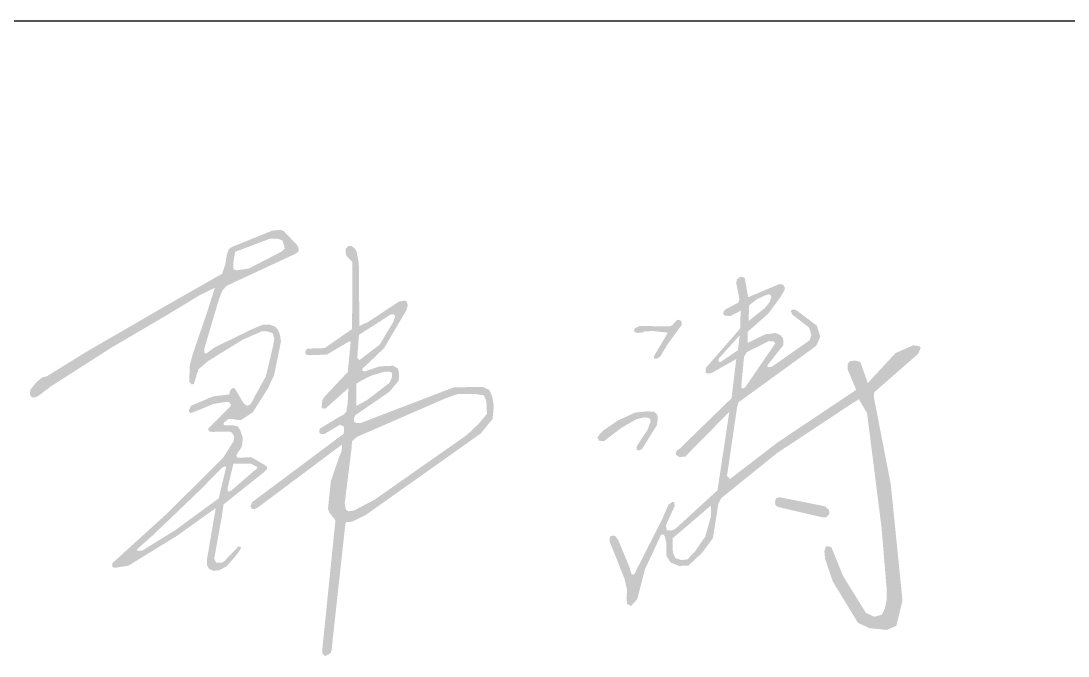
# Model space of a CAD drawing. Header units: inches. Extents: x -1293886 to -986005, y -15154 to 203628.
# Drawn here: x -1215054 to -1213902, y 90328 to 91027 of the extents above; entities that cross this region are included whole.
import ezdxf

# ---------------------------------------------------------------- set-up
doc = ezdxf.new("R2010")
doc.units = ezdxf.units.IN
doc.header["$LTSCALE"] = 100
doc.header["$MEASUREMENT"] = 0
doc.layers.get('0').update_dxf_attribs({"color": 252})
doc.layers.add('TK', color=142, linetype='Continuous')

# ---------------------------------------------------------------- blocks, each defined once
blk = doc.blocks.new('A$C05385F37')
at = {"layer": 'TK'}
blk.add_line((-8000, -27400), (-1000, -27400), dxfattribs=at)

msp = doc.modelspace()

# ---------------------------------------------------------------- hatches: boundary and pattern name
h = msp.add_hatch(color=1)
h.set_gradient(color1=(255, 0, 0), color2=(219, 0, 0), one_color=1, tint=0.43)
h.paths.add_polyline_path([(-1214219.7, 90503), (-1214169.3, 90492.9), (-1214164.9, 90489), (-1214164.4, 90484.5), (-1214167.8, 90480.9), (-1214171.9, 90480.7), (-1214220.9, 90492.1), (-1214223.8, 90494.2), (-1214224.2, 90496.5), (-1214224, 90499.8), (-1214223, 90501.6)], flags=17)
h.paths.add_polyline_path([(-1214294.6, 90493.9), (-1214334.2, 90460.1), (-1214336.8, 90457.9), (-1214336.9, 90444.5), (-1214336.2, 90440.5), (-1214333.6, 90435.6), (-1214327.1, 90433.7), (-1214320.7, 90434.5), (-1214312.4, 90443.2), (-1214301.1, 90459.5), (-1214294.8, 90482)], flags=16)
h.paths.add_polyline_path([(-1214255.2, 90662.7), (-1214237.4, 90671.5), (-1214231.1, 90674.7), (-1214226, 90674.5), (-1214224, 90672.3), (-1214249.8, 90634.5), (-1214254.8, 90627.2), (-1214257.2, 90623.7), (-1214259.7, 90622.6), (-1214261.6, 90623.6), (-1214258.4, 90657.6)], flags=16)
h.paths.add_polyline_path([(-1214252.8, 90714.2), (-1214243.8, 90721), (-1214235.7, 90724.9), (-1214231.4, 90726.1), (-1214229.2, 90725.4), (-1214228.3, 90722.8), (-1214230.2, 90717.8), (-1214235.7, 90710.9), (-1214250.7, 90699), (-1214253.4, 90696.9)], flags=16)
h.paths.add_polyline_path([(-1214263.2, 90681.1), (-1214265.1, 90664.7), (-1214283.9, 90651.9), (-1214285.2, 90651.6), (-1214286.5, 90652.8), (-1214286.2, 90655.5)], flags=16)
h.paths.add_polyline_path([(-1214406.5, 90454.7), (-1214390, 90413.2), (-1214387.1, 90400.6), (-1214387.8, 90392.3), (-1214387.1, 90385.3), (-1214382.6, 90383.3), (-1214376, 90390.5), (-1214367.3, 90423.9), (-1214349.6, 90461.7), (-1214346.8, 90461.7), (-1214345.7, 90460), (-1214344, 90453.3), (-1214343.9, 90438.6), (-1214339.5, 90431.2), (-1214330.1, 90427.3), (-1214319.5, 90427.6), (-1214304.4, 90441.9), (-1214292.6, 90457.9), (-1214286.7, 90495.9), (-1214283.3, 90502), (-1214222.3, 90551.3), (-1214139, 90606.4), (-1214132, 90610.7), (-1214123, 90595.4), (-1214107, 90469), (-1214101.4, 90401.8), (-1214101.5, 90390.1), (-1214103.3, 90380.7), (-1214106.6, 90373.7), (-1214114.8, 90371.3), (-1214124.2, 90375.5), (-1214149.4, 90416.2), (-1214162.2, 90447.7), (-1214164.3, 90448.6), (-1214168.2, 90448.9), (-1214170, 90443.4), (-1214169.1, 90434.7), (-1214160.7, 90410.2), (-1214133, 90364.6), (-1214120.4, 90358.8), (-1214101.5, 90356.8), (-1214090.8, 90361.2), (-1214084, 90389.3), (-1214096.9, 90517.2), (-1214115.6, 90613.4), (-1214115.1, 90618.4), (-1214066.9, 90660.6), (-1214063.9, 90667.1), (-1214065.6, 90669.2), (-1214072, 90670.1), (-1214091.7, 90661.5), (-1214122.2, 90628.5), (-1214130.3, 90651.6), (-1214135.2, 90653.3), (-1214141.7, 90652.7), (-1214144.5, 90649.6), (-1214144.2, 90643), (-1214134.9, 90621.1), (-1214221.4, 90563.2), (-1214273.8, 90523), (-1214277.2, 90526.3), (-1214276.3, 90531.9), (-1214266.1, 90601.8), (-1214264.4, 90607.4), (-1214188.5, 90662.5), (-1214178.8, 90669.7), (-1214174.5, 90679.5), (-1214178.3, 90691.8), (-1214200.7, 90708.6), (-1214203.6, 90709.5), (-1214205.6, 90709.3), (-1214207, 90707.6), (-1214205.3, 90704), (-1214186.9, 90689.7), (-1214184.3, 90681.5), (-1214186.2, 90675.6), (-1214227, 90647), (-1214229.5, 90646.2), (-1214232.3, 90646), (-1214232.7, 90648.1), (-1214215.1, 90670.3), (-1214215.4, 90678.2), (-1214218, 90681), (-1214223.4, 90683.6), (-1214235, 90682.2), (-1214254.3, 90672.7), (-1214254.3, 90685.1), (-1214231.8, 90704.9), (-1214218, 90723.5), (-1214213.8, 90731.1), (-1214213.6, 90733.7), (-1214215.4, 90736.9), (-1214219.4, 90737.5), (-1214253.8, 90723), (-1214257.7, 90744.5), (-1214260.2, 90745.3), (-1214262, 90745.6), (-1214263.6, 90744.7), (-1214266, 90742.8), (-1214267.1, 90739.4), (-1214263.7, 90721.9), (-1214263.7, 90720.3), (-1214264.2, 90718.2), (-1214265.3, 90716.7), (-1214277.9, 90710.2), (-1214280.3, 90708.2), (-1214281.4, 90705.6), (-1214280.5, 90703.1), (-1214277.9, 90702.6), (-1214273.6, 90702.3), (-1214265.1, 90706.6), (-1214262.1, 90708.6), (-1214262.7, 90688.5), (-1214300, 90645.8), (-1214300.8, 90642.8), (-1214300.6, 90639.8), (-1214298.1, 90639), (-1214294, 90639.6), (-1214267, 90655), (-1214272.1, 90611.9), (-1214330.1, 90555.5), (-1214332.2, 90554.6), (-1214333.6, 90551.4), (-1214333, 90549.3), (-1214329.5, 90547.1), (-1214323.1, 90547.7), (-1214274.6, 90596.9), (-1214287.6, 90510.5), (-1214334, 90468.1), (-1214338.2, 90466.2), (-1214343.5, 90466.6), (-1214344.3, 90472.3), (-1214334.8, 90493.2), (-1214335.1, 90497.4), (-1214337.4, 90497.7), (-1214341.6, 90494.7), (-1214348.1, 90479.5), (-1214374.2, 90428.1), (-1214376.3, 90424), (-1214378.1, 90419.8), (-1214380.1, 90417.7), (-1214382.2, 90418), (-1214384.9, 90426.9), (-1214396.9, 90455.9), (-1214399.9, 90459.8), (-1214402.3, 90460.7), (-1214405.2, 90460.1), (-1214406.2, 90457.7)])
h.paths.add_polyline_path([(-1214410.7, 90566.1), (-1214393.3, 90579.3), (-1214376.8, 90588.8), (-1214368.2, 90590.8), (-1214362.8, 90590.1), (-1214361, 90587), (-1214364.6, 90577), (-1214374.3, 90562.4), (-1214376.6, 90558.5), (-1214376.4, 90555.4), (-1214374.6, 90554.2), (-1214370.7, 90555.8), (-1214354.4, 90582.2), (-1214353.3, 90589.2), (-1214353.8, 90593.4), (-1214357.2, 90596.9), (-1214365.3, 90597.4), (-1214378.5, 90596), (-1214397.1, 90587.4), (-1214412.8, 90576.7), (-1214417, 90572.5), (-1214419.8, 90568.6), (-1214418.2, 90565.3), (-1214415.1, 90564.6), (-1214411.9, 90564.9)])
h.paths.add_polyline_path([(-1214370.1, 90684.1), (-1214375.7, 90683.7), (-1214379.1, 90684.8), (-1214379.5, 90686.3), (-1214378.4, 90688.8), (-1214373.3, 90691.4), (-1214361.3, 90691.2), (-1214340.4, 90690.8), (-1214337.4, 90692.3), (-1214333.7, 90696.3), (-1214332.8, 90697.5), (-1214331.5, 90698.2), (-1214328.5, 90697.6), (-1214327, 90695.9), (-1214327, 90692.5), (-1214341.5, 90672.7), (-1214350.9, 90657.5), (-1214354.9, 90655.2), (-1214357.2, 90655.2), (-1214357.5, 90658.2), (-1214342.3, 90684), (-1214358.7, 90685.8), (-1214368.1, 90685.4)], flags=17)
h.paths.add_polyline_path([(-1214818.5, 90773), (-1214779.7, 90787.6), (-1214772.1, 90787.6), (-1214766.5, 90785.5), (-1214764.5, 90779.6), (-1214764.1, 90776.2), (-1214767.9, 90773), (-1214803.4, 90754.6), (-1214810, 90753.6), (-1214817.3, 90752.6), (-1214820.4, 90753.9), (-1214820.7, 90760.2)], flags=16)
h.paths.add_polyline_path([(-1214820.4, 90539.8), (-1214801.9, 90540), (-1214794.6, 90536.3), (-1214793.9, 90535.1), (-1214822.6, 90510.4), (-1214824.9, 90509.1), (-1214826.7, 90509.7), (-1214826.8, 90513.2)], flags=16)
h.paths.add_polyline_path([(-1214857.5, 90510.4), (-1214832.8, 90535.5), (-1214829.6, 90536.9), (-1214828.5, 90535.7), (-1214836.6, 90501.6), (-1214884.8, 90466.4), (-1214920.8, 90444.1), (-1214926.2, 90444.1), (-1214926.5, 90445.6), (-1214909.6, 90460.6)], flags=16)
h.paths.add_polyline_path([(-1214690.5, 90555.6), (-1214689.9, 90564.5), (-1214684.2, 90569.4), (-1214587.3, 90611.6), (-1214573.6, 90616.5), (-1214554.6, 90616.5), (-1214544.7, 90615), (-1214542, 90608.5), (-1214541.4, 90594.7), (-1214550.6, 90583.6), (-1214563.2, 90571.6), (-1214665.1, 90500.1), (-1214688, 90488.1), (-1214694, 90487.4), (-1214696.5, 90489), (-1214698, 90495.4)], flags=16)
h.paths.add_polyline_path([(-1214670.2, 90636.1), (-1214657.2, 90640.3), (-1214652.6, 90641.1), (-1214649, 90641.2), (-1214645.8, 90639.8), (-1214645.9, 90634.8), (-1214648.7, 90628.7), (-1214669.5, 90612.8), (-1214673.9, 90609.5), (-1214685.2, 90603.4), (-1214685.1, 90611), (-1214685, 90627.8), (-1214681.9, 90629.9)], flags=16)
h.paths.add_polyline_path([(-1214682.3, 90681.5), (-1214647.1, 90704.1), (-1214643.9, 90704.1), (-1214642.2, 90702.2), (-1214644.4, 90696), (-1214659.4, 90670.8), (-1214676, 90658.2), (-1214681.8, 90653.7), (-1214684.1, 90656.5)], flags=16)
h.paths.add_polyline_path([(-1214739.1, 90666.4), (-1214720.1, 90667), (-1214689.8, 90688), (-1214689.5, 90753.6), (-1214689.6, 90762.1), (-1214692, 90764.1), (-1214696.5, 90769.4), (-1214696.9, 90772.7), (-1214696.8, 90776.2), (-1214693.5, 90779.7), (-1214690, 90779.2), (-1214686.4, 90776.2), (-1214684.7, 90772.6), (-1214683.9, 90768.1), (-1214683.2, 90764.8), (-1214682.4, 90759.8), (-1214681.8, 90695.1), (-1214681.9, 90691.4), (-1214677.9, 90693.3), (-1214673.1, 90695.2), (-1214638.2, 90718.2), (-1214631.9, 90719.3), (-1214629.7, 90718.4), (-1214628.5, 90713.9), (-1214630, 90708.8), (-1214654.6, 90667), (-1214678.7, 90644), (-1214678.4, 90642.1), (-1214675.8, 90641.2), (-1214672.7, 90642.4), (-1214659.4, 90646.9), (-1214644.6, 90647.6), (-1214639.3, 90644.5), (-1214638.1, 90639.3), (-1214638.5, 90631.1), (-1214649, 90618.7), (-1214686.1, 90593.3), (-1214687.8, 90589.7), (-1214687.5, 90586), (-1214685.6, 90584.9), (-1214683.6, 90584.4), (-1214680, 90584.7), (-1214577.9, 90623.8), (-1214546, 90624.3), (-1214538.8, 90621), (-1214535.7, 90614.1), (-1214533.8, 90603.2), (-1214535.2, 90589.1), (-1214548.2, 90573), (-1214674.7, 90483.4), (-1214689.9, 90475.9), (-1214695.7, 90475.5), (-1214696.3, 90475.2), (-1214697, 90474.1), (-1214697.4, 90471.6), (-1214712.4, 90334.6), (-1214713.1, 90331.8), (-1214715.8, 90329.8), (-1214719.6, 90328.1), (-1214722.7, 90330.8), (-1214722.7, 90334.2), (-1214708.2, 90476.8), (-1214709.3, 90479.6), (-1214711.2, 90481.2), (-1214713.1, 90483.9), (-1214715.2, 90486.6), (-1214716.3, 90490.4), (-1214713.2, 90520.6), (-1214703.7, 90548), (-1214701.3, 90553.6), (-1214700.7, 90561), (-1214793.1, 90491.9), (-1214797.5, 90489.7), (-1214800, 90490), (-1214801.7, 90492.8), (-1214799.8, 90497.5), (-1214699.2, 90572.6), (-1214698.5, 90576.3), (-1214699.1, 90581), (-1214703.4, 90582.6), (-1214720.6, 90572.3), (-1214723.4, 90572.3), (-1214725.3, 90573.2), (-1214726.1, 90575.9), (-1214725.1, 90578.5), (-1214703.3, 90591.7), (-1214699.7, 90593.5), (-1214696.3, 90596.6), (-1214694.7, 90605.8), (-1214694.3, 90613.7), (-1214694, 90622.9), (-1214719.2, 90600.4), (-1214723.2, 90600.8), (-1214723.2, 90603.3), (-1214722.5, 90609.8), (-1214719.6, 90614.1), (-1214694.5, 90640.8), (-1214691.4, 90673.5), (-1214691.9, 90674.7), (-1214695, 90673.3), (-1214717.4, 90659.9), (-1214736.5, 90659.2), (-1214739.5, 90659.5), (-1214741, 90660.5), (-1214741.3, 90663), (-1214740.4, 90664.7)])
h.paths.add_polyline_path([(-1215029.1, 90619), (-1215021, 90625.1), (-1214955.1, 90667.3), (-1214894.2, 90703), (-1214856.5, 90725.9), (-1214852.1, 90727.9), (-1214840.8, 90733.5), (-1214849.4, 90706.5), (-1214865.2, 90660.3), (-1214867.2, 90653.2), (-1214868.4, 90647.2), (-1214868.8, 90636.9), (-1214868.8, 90629.8), (-1214866.4, 90627.1), (-1214864, 90627.5), (-1214862.4, 90632.6), (-1214858.9, 90643.7), (-1214848.2, 90652.8), (-1214809.8, 90676.5), (-1214788.8, 90685.6), (-1214784.1, 90685.6), (-1214777.3, 90683.6), (-1214775.4, 90677.7), (-1214776.5, 90670.6), (-1214784.6, 90636.1), (-1214797.5, 90612.7), (-1214798.9, 90609.9), (-1214801, 90606.1), (-1214803.1, 90604.3), (-1214804.8, 90603.6), (-1214807.6, 90604.7), (-1214809.7, 90607.1), (-1214818.1, 90621.4), (-1214819.5, 90623.2), (-1214821.9, 90622.8), (-1214824.2, 90620.5), (-1214824.7, 90616.1), (-1214843, 90613.8), (-1214867.1, 90603.5), (-1214869.8, 90597.9), (-1214867.5, 90595.5), (-1214859.6, 90598.4), (-1214842.6, 90605.5), (-1214827.9, 90607.9), (-1214825.2, 90607.5), (-1214823.5, 90605.5), (-1214823.5, 90603.2), (-1214826, 90600.5), (-1214846.6, 90580.1), (-1214847.9, 90578.8), (-1214847.9, 90577.1), (-1214847.4, 90575.5), (-1214845.8, 90575), (-1214842.8, 90574.8), (-1214825.3, 90575.2), (-1214822.3, 90574.3), (-1214820, 90570.5), (-1214819.8, 90567.3), (-1214820.4, 90564.2), (-1214831.9, 90546.1), (-1214894.2, 90484.3), (-1214952.7, 90431.2), (-1214953.7, 90430.2), (-1214953.9, 90427.7), (-1214953.5, 90426.2), (-1214952.1, 90425.4), (-1214949.8, 90425.3), (-1214942.2, 90426.6), (-1214936.2, 90427.4), (-1214882.4, 90460.5), (-1214845.2, 90487.1), (-1214839.9, 90490.7), (-1214849.4, 90435.1), (-1214849.5, 90428.3), (-1214847.5, 90424.2), (-1214842.5, 90421.9), (-1214835.7, 90422.6), (-1214827.7, 90427), (-1214816.3, 90440.2), (-1214812.1, 90446.7), (-1214812.2, 90447.8), (-1214813.1, 90448.5), (-1214815.4, 90448.5), (-1214818.6, 90444.6), (-1214828.1, 90435), (-1214830.4, 90432.4), (-1214833.4, 90430.9), (-1214839.4, 90431), (-1214841.6, 90435), (-1214833.4, 90480.4), (-1214831.3, 90495), (-1214787.4, 90529.9), (-1214784.2, 90533.1), (-1214783.4, 90534.1), (-1214783.4, 90535.7), (-1214783.7, 90536.7), (-1214786.3, 90538.5), (-1214799.4, 90546.2), (-1214801.6, 90547), (-1214815.1, 90546.2), (-1214817.4, 90548.1), (-1214816.5, 90550.7), (-1214813.2, 90555.2), (-1214810.9, 90559.4), (-1214810.1, 90568.1), (-1214812.9, 90576.6), (-1214815.5, 90580.7), (-1214820.3, 90581.9), (-1214824.7, 90581.9), (-1214829.5, 90581.9), (-1214830.3, 90581.9), (-1214831.3, 90583.1), (-1214831.1, 90584.9), (-1214829.5, 90586.1), (-1214825.7, 90589.2), (-1214821.2, 90588.9), (-1214815.2, 90587.8), (-1214812.1, 90587.8), (-1214799, 90596.5), (-1214782.4, 90622.7), (-1214775.5, 90637.7), (-1214768.1, 90674.4), (-1214769.2, 90681.8), (-1214771.4, 90687.1), (-1214774.4, 90690.7), (-1214780.8, 90692.9), (-1214787.7, 90692.9), (-1214800.4, 90687.6), (-1214841, 90667.8), (-1214848.4, 90662.5), (-1214850.1, 90661.1), (-1214852, 90661.1), (-1214852.6, 90662.8), (-1214852.6, 90665.8), (-1214836.5, 90720.3), (-1214832.6, 90730.3), (-1214827.9, 90735.6), (-1214751.7, 90771), (-1214748.6, 90773.3), (-1214748.6, 90776.4), (-1214749.9, 90779.9), (-1214764.9, 90795.8), (-1214768.9, 90797.2), (-1214777.7, 90796.3), (-1214821.5, 90778.6), (-1214825.5, 90776), (-1214827.7, 90769.8), (-1214829.4, 90759.2), (-1214832.9, 90748.8), (-1214894.4, 90713.8), (-1214983.5, 90662.2), (-1215025.7, 90636), (-1215030.9, 90634.7), (-1215034.7, 90631.6), (-1215037.4, 90629.3), (-1215042.1, 90623.5), (-1215044, 90620.8), (-1215044.4, 90616.6), (-1215044, 90615.1), (-1215042.5, 90613.1), (-1215040.1, 90612.7), (-1215038.3, 90612.8), (-1215034.4, 90614.9)])

# ---------------------------------------------------------------- block references
at = {"color": 4}
msp.add_blockref('A$C05385F37', (-1212233.8, 118427.1), dxfattribs=at)

doc.saveas('drawing.dxf')
